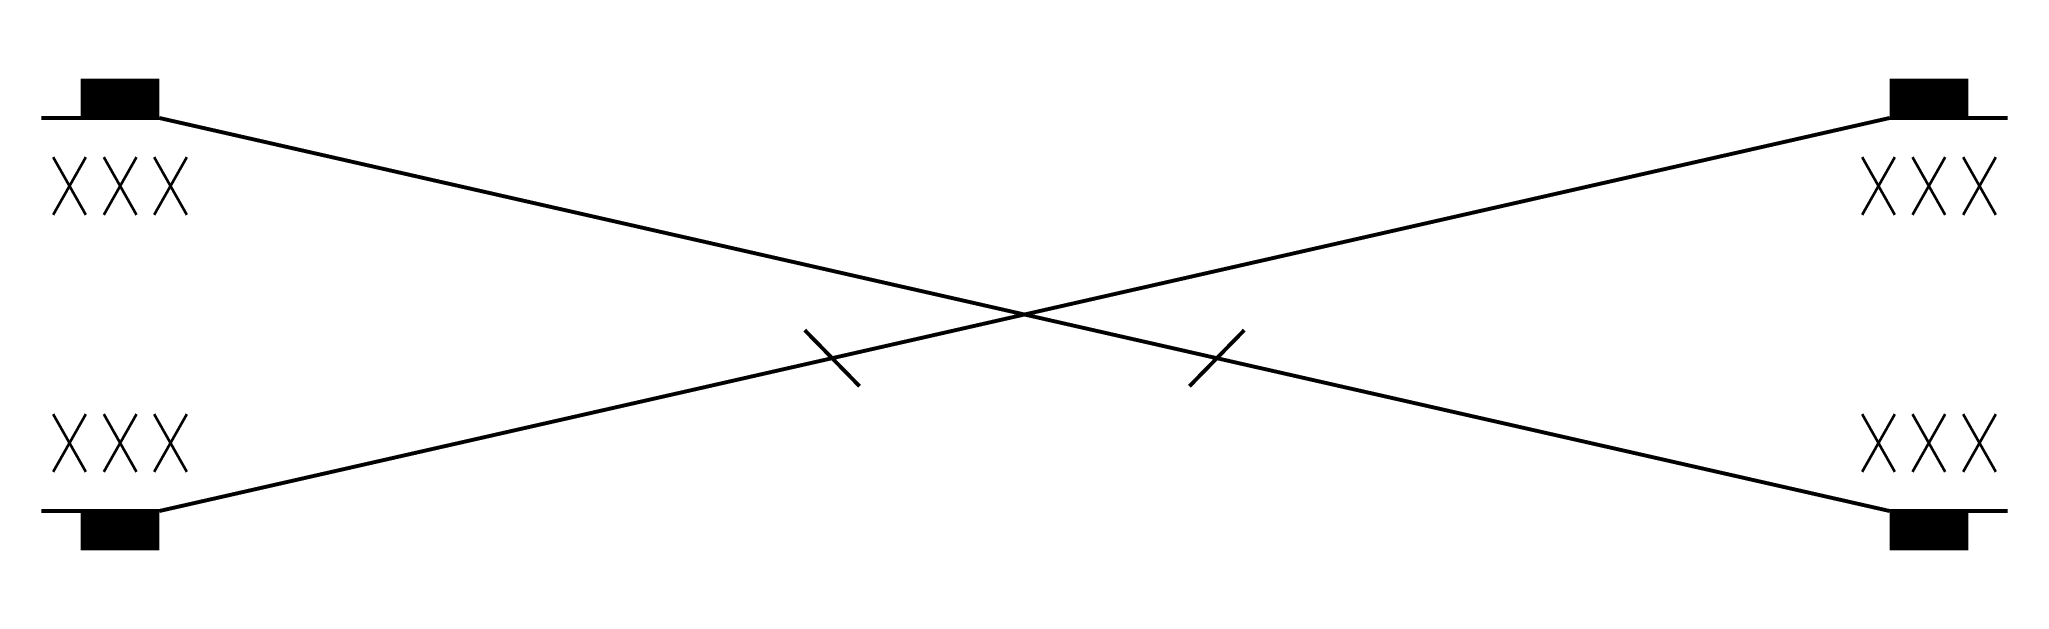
# Model space of a CAD drawing. Extents: x -25.1 to 25.1, y -7 to 7.
import ezdxf
from ezdxf.enums import TextEntityAlignment as Align

# ---------------------------------------------------------------- set-up
doc = ezdxf.new("R2010")
doc.units = 0
doc.header["$LTSCALE"] = 5
doc.header["$MEASUREMENT"] = 0
doc.layers.get('0').update_dxf_attribs({"linetype": 'CONTINUOUS'})
doc.layers.add('Replaced', color=3, linetype='CONTINUOUS')
doc.styles.get("Standard").update_dxf_attribs({"font": 'txt.shx', "width": 0.8, "bigfont": 'hztxt.shx'})

# ---------------------------------------------------------------- blocks, each defined once
blk = doc.blocks.new('JYJ_PT_0')
at = {"const_width": 0.1}
blk.add_lwpolyline([(0, 1), (0, -1), (0, -1)], dxfattribs=at)
blk = doc.blocks.new('DC_000')
at = {"color": 7}
for points, const_width in [([(0, 0), (0, 1)], 2), ([(-1, 1), (2, 1)], 0.1)]:
    blk.add_lwpolyline(points, dxfattribs=dict(at, const_width=const_width))
blk.add_lwpolyline([(-0.95, 1), (0.95, 1), (0.95, 0.05), (-0.95, 0.05)], close=True, dxfattribs=at)
at = {"width": 0.8}
blk.add_attdef('BIANHAO', text='', height=2.2, dxfattribs=at).set_placement((0, 2), align=Align.CENTER)

msp = doc.modelspace()

# ---------------------------------------------------------------- linework, layer by layer
at = {"const_width": 0.1}
for points in [[(-22, 5), (22, -5)], [(-22, -5), (22, 5)]]:
    msp.add_lwpolyline(points, dxfattribs=at)

# ---------------------------------------------------------------- block references
at = {"layer": 'Replaced'}
ref = msp.add_blockref('DC_000', (-23, 6), dxfattribs=dict(at, rotation=180))
ref.add_attrib('BIANHAO', 'xxx', dxfattribs={"height": 2.2, "width": 0.8}).set_placement((-23, 2.533), align=Align.CENTER)
ref = msp.add_blockref('DC_000', (23, 6), dxfattribs=dict(at, xscale=-1, rotation=180))
ref.add_attrib('BIANHAO', 'xxx', dxfattribs={"height": 2.2, "width": 0.8}).set_placement((23, 2.533), align=Align.CENTER)
for p, rotation in [((-4.891, -1.112), 44.34110269565412), ((4.891, -1.112), 315.6588973043458)]:
    msp.add_blockref('JYJ_PT_0', p, dxfattribs=dict(at, rotation=rotation))
ref = msp.add_blockref('DC_000', (-23, -6), dxfattribs=dict(at, xscale=-1))
ref.add_attrib('BIANHAO', 'xxx', dxfattribs={"height": 2.2, "width": 0.8}).set_placement((-23, -4), align=Align.CENTER)
ref = msp.add_blockref('DC_000', (23, -6), dxfattribs=at)
ref.add_attrib('BIANHAO', 'xxx', dxfattribs={"height": 2.2, "width": 0.8}).set_placement((23, -4), align=Align.CENTER)

doc.saveas('drawing.dxf')
